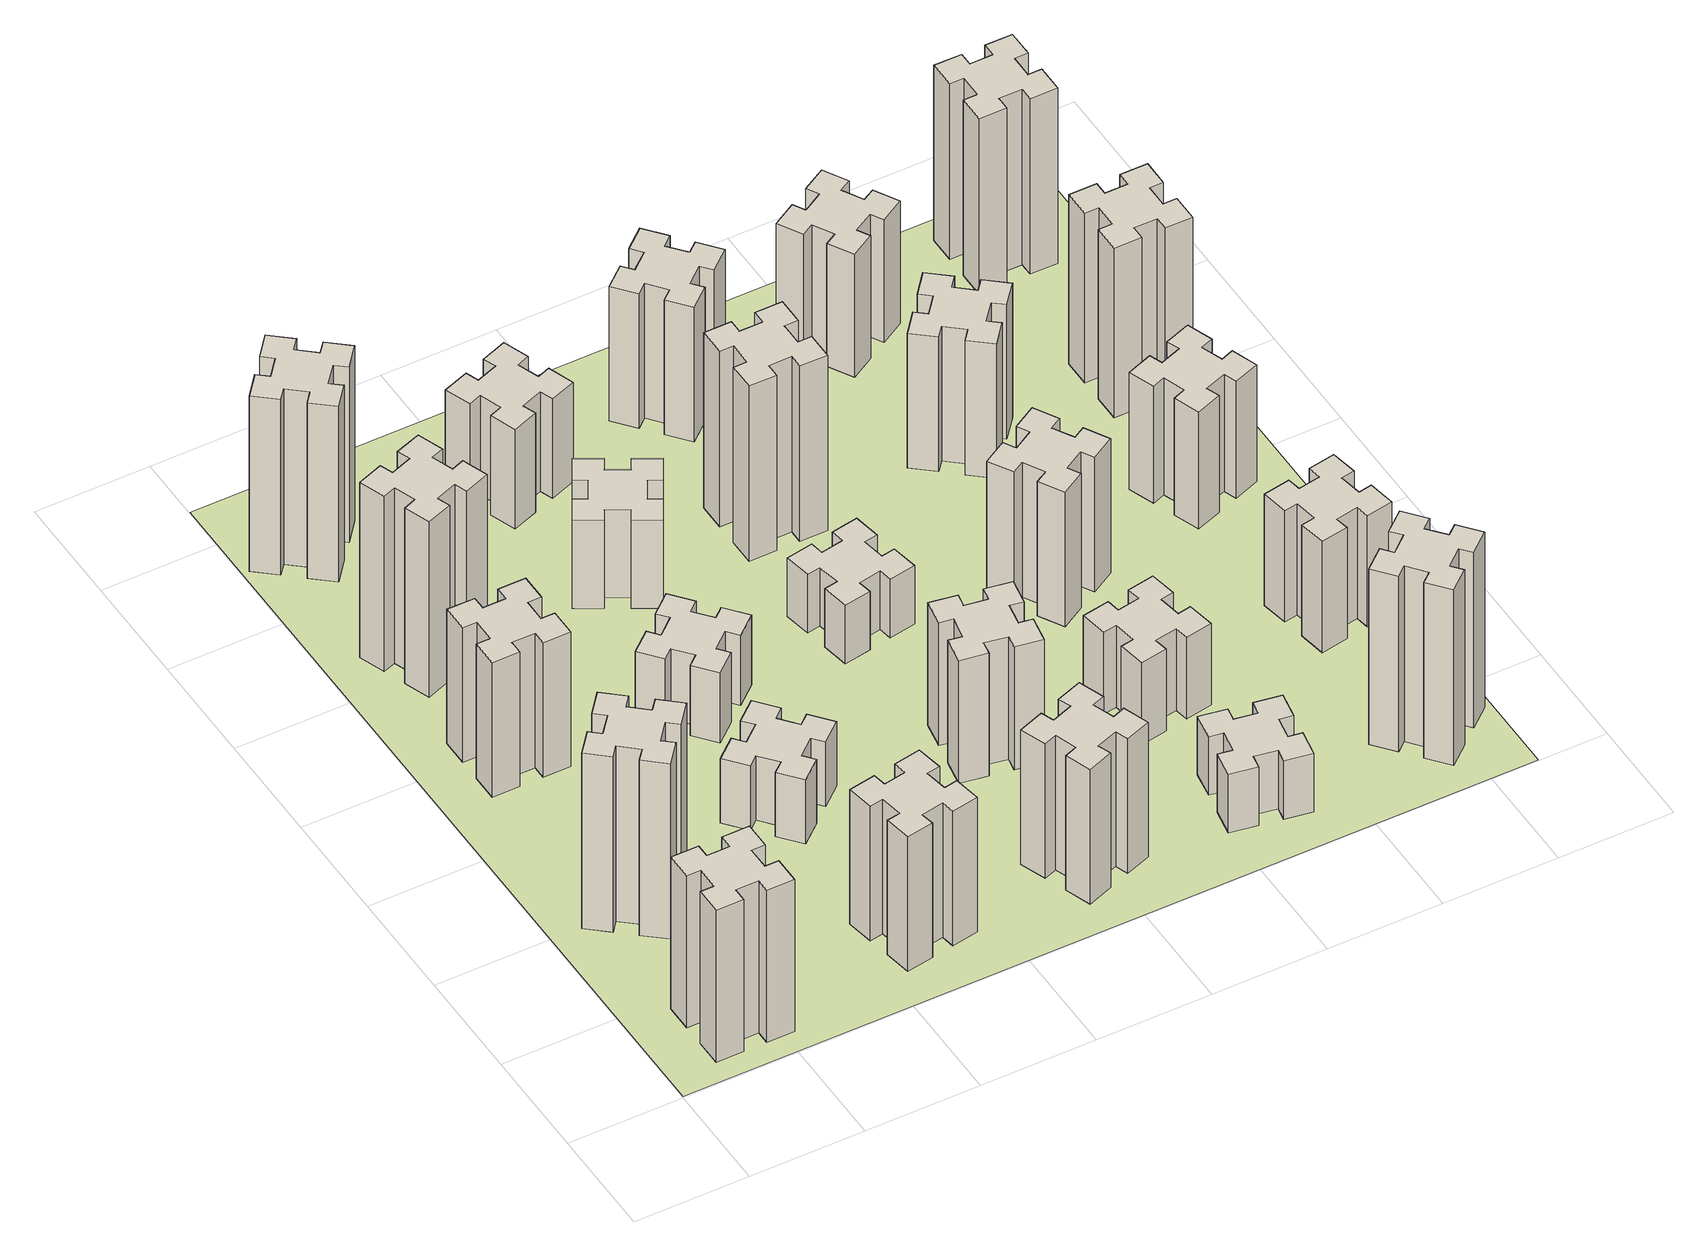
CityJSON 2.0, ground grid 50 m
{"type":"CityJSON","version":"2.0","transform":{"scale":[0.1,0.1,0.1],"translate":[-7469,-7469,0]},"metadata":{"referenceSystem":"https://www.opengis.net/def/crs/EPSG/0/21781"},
"CityObjects":{
"building1":{"type":"Building","attributes":{"class":"1000","function":"1000","usage":"1000","yearOfConstruction":2016,"roofType":"1000","measuredHeight":78,"storeysAboveGround":30,"storeysBelowGround":0},"geometry":[{"type":"Solid","lod":"1","boundaries":[[[[0,1,2,3,4,5,6,7,8,9,10,11,12,13,14,15,16,17,18,19]],[[17,16,20,21]],[[16,15,22,20]],[[15,14,23,22]],[[14,13,24,23]],[[13,12,25,24]],[[12,11,26,25]],[[11,10,27,26]],[[10,9,28,27]],[[9,8,29,28]],[[8,7,30,29]],[[7,6,31,30]],[[6,5,32,31]],[[5,4,33,32]],[[4,3,34,33]],[[3,2,35,34]],[[2,1,36,35]],[[1,0,37,36]],[[0,19,38,37]],[[19,18,39,38]],[[18,17,21,39]],[[24,25,26,27,28,29,30,31,32,33,34,35,36,37,38,39,21,20,22,23]]]]}]},
"building2":{"type":"Building","attributes":{"class":"1000","function":"1000","usage":"1000","yearOfConstruction":2016,"roofType":"1000","measuredHeight":90,"storeysAboveGround":30,"storeysBelowGround":0},"geometry":[{"type":"Solid","lod":"1","boundaries":[[[[40,41,42,43,44,45,46,47,48,49,50,51,52,53,54,55,56,57,58,59]],[[57,56,60,61]],[[56,55,62,60]],[[55,54,63,62]],[[54,53,64,63]],[[53,52,65,64]],[[52,51,66,65]],[[51,50,67,66]],[[50,49,68,67]],[[49,48,69,68]],[[48,47,70,69]],[[47,46,71,70]],[[46,45,72,71]],[[45,44,73,72]],[[44,43,74,73]],[[43,42,75,74]],[[42,41,76,75]],[[41,40,77,76]],[[40,59,78,77]],[[59,58,79,78]],[[58,57,61,79]],[[64,65,66,67,68,69,70,71,72,73,74,75,76,77,78,79,61,60,62,63]]]]}]},
"building3":{"type":"Building","attributes":{"class":"1000","function":"1000","usage":"1000","yearOfConstruction":2016,"roofType":"1000","measuredHeight":69,"storeysAboveGround":30,"storeysBelowGround":0},"geometry":[{"type":"Solid","lod":"1","boundaries":[[[[80,81,82,83,84,85,86,87,88,89,90,91,92,93,94,95,96,97,98,99]],[[97,96,100,101]],[[96,95,102,100]],[[95,94,103,102]],[[94,93,104,103]],[[93,92,105,104]],[[92,91,106,105]],[[91,90,107,106]],[[90,89,108,107]],[[89,88,109,108]],[[88,87,110,109]],[[87,86,111,110]],[[86,85,112,111]],[[85,84,113,112]],[[84,83,114,113]],[[83,82,115,114]],[[82,81,116,115]],[[81,80,117,116]],[[80,99,118,117]],[[99,98,119,118]],[[98,97,101,119]],[[104,105,106,107,108,109,110,111,112,113,114,115,116,117,118,119,101,100,102,103]]]]}]},
"building4":{"type":"Building","attributes":{"class":"1000","function":"1000","usage":"1000","yearOfConstruction":2016,"roofType":"1000","measuredHeight":90,"storeysAboveGround":30,"storeysBelowGround":0},"geometry":[{"type":"Solid","lod":"1","boundaries":[[[[120,121,122,123,124,125,126,127,128,129,130,131,132,133,134,135,136,137,138,139]],[[137,136,140,141]],[[136,135,142,140]],[[135,134,143,142]],[[134,133,144,143]],[[133,132,145,144]],[[132,131,146,145]],[[131,130,147,146]],[[130,129,148,147]],[[129,128,149,148]],[[128,127,150,149]],[[127,126,151,150]],[[126,125,152,151]],[[125,124,153,152]],[[124,123,154,153]],[[123,122,155,154]],[[122,121,156,155]],[[121,120,157,156]],[[120,139,158,157]],[[139,138,159,158]],[[138,137,141,159]],[[144,145,146,147,148,149,150,151,152,153,154,155,156,157,158,159,141,140,142,143]]]]}]},
"building5":{"type":"Building","attributes":{"class":"1000","function":"1000","usage":"1000","yearOfConstruction":2016,"roofType":"1000","measuredHeight":90,"storeysAboveGround":30,"storeysBelowGround":0},"geometry":[{"type":"Solid","lod":"1","boundaries":[[[[160,161,162,163,164,165,166,167,168,169,170,171,172,173,174,175,176,177,178,179]],[[177,176,180,181]],[[176,175,182,180]],[[175,174,183,182]],[[174,173,184,183]],[[173,172,185,184]],[[172,171,186,185]],[[171,170,187,186]],[[170,169,188,187]],[[169,168,189,188]],[[168,167,190,189]],[[167,166,191,190]],[[166,165,192,191]],[[165,164,193,192]],[[164,163,194,193]],[[163,162,195,194]],[[162,161,196,195]],[[161,160,197,196]],[[160,179,198,197]],[[179,178,199,198]],[[178,177,181,199]],[[184,185,186,187,188,189,190,191,192,193,194,195,196,197,198,199,181,180,182,183]]]]}]},
"building6":{"type":"Building","attributes":{"class":"1000","function":"1000","usage":"1000","yearOfConstruction":2016,"roofType":"1000","measuredHeight":69,"storeysAboveGround":30,"storeysBelowGround":0},"geometry":[{"type":"Solid","lod":"1","boundaries":[[[[200,201,202,203,204,205,206,207,208,209,210,211,212,213,214,215,216,217,218,219]],[[217,216,220,221]],[[216,215,222,220]],[[215,214,223,222]],[[214,213,224,223]],[[213,212,225,224]],[[212,211,226,225]],[[211,210,227,226]],[[210,209,228,227]],[[209,208,229,228]],[[208,207,230,229]],[[207,206,231,230]],[[206,205,232,231]],[[205,204,233,232]],[[204,203,234,233]],[[203,202,235,234]],[[202,201,236,235]],[[201,200,237,236]],[[200,219,238,237]],[[219,218,239,238]],[[218,217,221,239]],[[224,225,226,227,228,229,230,231,232,233,234,235,236,237,238,239,221,220,222,223]]]]}]},
"building7":{"type":"Building","attributes":{"class":"1000","function":"1000","usage":"1000","yearOfConstruction":2016,"roofType":"1000","measuredHeight":33,"storeysAboveGround":30,"storeysBelowGround":0},"geometry":[{"type":"Solid","lod":"1","boundaries":[[[[240,241,242,243,244,245,246,247,248,249,250,251,252,253,254,255,256,257,258,259]],[[257,256,260,261]],[[256,255,262,260]],[[255,254,263,262]],[[254,253,264,263]],[[253,252,265,264]],[[252,251,266,265]],[[251,250,267,266]],[[250,249,268,267]],[[249,248,269,268]],[[248,247,270,269]],[[247,246,271,270]],[[246,245,272,271]],[[245,244,273,272]],[[244,243,274,273]],[[243,242,275,274]],[[242,241,276,275]],[[241,240,277,276]],[[240,259,278,277]],[[259,258,279,278]],[[258,257,261,279]],[[264,265,266,267,268,269,270,271,272,273,274,275,276,277,278,279,261,260,262,263]]]]}]},
"building8":{"type":"Building","attributes":{"class":"1000","function":"1000","usage":"1000","yearOfConstruction":2016,"roofType":"1000","measuredHeight":36,"storeysAboveGround":30,"storeysBelowGround":0},"geometry":[{"type":"Solid","lod":"1","boundaries":[[[[280,281,282,283,284,285,286,287,288,289,290,291,292,293,294,295,296,297,298,299]],[[297,296,300,301]],[[296,295,302,300]],[[295,294,303,302]],[[294,293,304,303]],[[293,292,305,304]],[[292,291,306,305]],[[291,290,307,306]],[[290,289,308,307]],[[289,288,309,308]],[[288,287,310,309]],[[287,286,311,310]],[[286,285,312,311]],[[285,284,313,312]],[[284,283,314,313]],[[283,282,315,314]],[[282,281,316,315]],[[281,280,317,316]],[[280,299,318,317]],[[299,298,319,318]],[[298,297,301,319]],[[304,305,306,307,308,309,310,311,312,313,314,315,316,317,318,319,301,300,302,303]]]]}]},
"building9":{"type":"Building","attributes":{"class":"1000","function":"1000","usage":"1000","yearOfConstruction":2016,"roofType":"1000","measuredHeight":45,"storeysAboveGround":30,"storeysBelowGround":0},"geometry":[{"type":"Solid","lod":"1","boundaries":[[[[320,321,322,323,324,325,326,327,328,329,330,331,332,333,334,335,336,337,338,339]],[[337,336,340,341]],[[336,335,342,340]],[[335,334,343,342]],[[334,333,344,343]],[[333,332,345,344]],[[332,331,346,345]],[[331,330,347,346]],[[330,329,348,347]],[[329,328,349,348]],[[328,327,350,349]],[[327,326,351,350]],[[326,325,352,351]],[[325,324,353,352]],[[324,323,354,353]],[[323,322,355,354]],[[322,321,356,355]],[[321,320,357,356]],[[320,339,358,357]],[[339,338,359,358]],[[338,337,341,359]],[[344,345,346,347,348,349,350,351,352,353,354,355,356,357,358,359,341,340,342,343]]]]}]},
"building10":{"type":"Building","attributes":{"class":"1000","function":"1000","usage":"1000","yearOfConstruction":2016,"roofType":"1000","measuredHeight":69,"storeysAboveGround":30,"storeysBelowGround":0},"geometry":[{"type":"Solid","lod":"1","boundaries":[[[[360,361,362,363,364,365,366,367,368,369,370,371,372,373,374,375,376,377,378,379]],[[377,376,380,381]],[[376,375,382,380]],[[375,374,383,382]],[[374,373,384,383]],[[373,372,385,384]],[[372,371,386,385]],[[371,370,387,386]],[[370,369,388,387]],[[369,368,389,388]],[[368,367,390,389]],[[367,366,391,390]],[[366,365,392,391]],[[365,364,393,392]],[[364,363,394,393]],[[363,362,395,394]],[[362,361,396,395]],[[361,360,397,396]],[[360,379,398,397]],[[379,378,399,398]],[[378,377,381,399]],[[384,385,386,387,388,389,390,391,392,393,394,395,396,397,398,399,381,380,382,383]]]]}]},
"building11":{"type":"Building","attributes":{"class":"1000","function":"1000","usage":"1000","yearOfConstruction":2016,"roofType":"1000","measuredHeight":51,"storeysAboveGround":30,"storeysBelowGround":0},"geometry":[{"type":"Solid","lod":"1","boundaries":[[[[400,401,402,403,404,405,406,407,408,409,410,411,412,413,414,415,416,417,418,419]],[[417,416,420,421]],[[416,415,422,420]],[[415,414,423,422]],[[414,413,424,423]],[[413,412,425,424]],[[412,411,426,425]],[[411,410,427,426]],[[410,409,428,427]],[[409,408,429,428]],[[408,407,430,429]],[[407,406,431,430]],[[406,405,432,431]],[[405,404,433,432]],[[404,403,434,433]],[[403,402,435,434]],[[402,401,436,435]],[[401,400,437,436]],[[400,419,438,437]],[[419,418,439,438]],[[418,417,421,439]],[[424,425,426,427,428,429,430,431,432,433,434,435,436,437,438,439,421,420,422,423]]]]}]},
"building12":{"type":"Building","attributes":{"class":"1000","function":"1000","usage":"1000","yearOfConstruction":2016,"roofType":"1000","measuredHeight":63,"storeysAboveGround":30,"storeysBelowGround":0},"geometry":[{"type":"Solid","lod":"1","boundaries":[[[[440,441,442,443,444,445,446,447,448,449,450,451,452,453,454,455,456,457,458,459]],[[457,456,460,461]],[[456,455,462,460]],[[455,454,463,462]],[[454,453,464,463]],[[453,452,465,464]],[[452,451,466,465]],[[451,450,467,466]],[[450,449,468,467]],[[449,448,469,468]],[[448,447,470,469]],[[447,446,471,470]],[[446,445,472,471]],[[445,444,473,472]],[[444,443,474,473]],[[443,442,475,474]],[[442,441,476,475]],[[441,440,477,476]],[[440,459,478,477]],[[459,458,479,478]],[[458,457,461,479]],[[464,465,466,467,468,469,470,471,472,473,474,475,476,477,478,479,461,460,462,463]]]]}]},
"building13":{"type":"Building","attributes":{"class":"1000","function":"1000","usage":"1000","yearOfConstruction":2016,"roofType":"1000","measuredHeight":30,"storeysAboveGround":30,"storeysBelowGround":0},"geometry":[{"type":"Solid","lod":"1","boundaries":[[[[480,481,482,483,484,485,486,487,488,489,490,491,492,493,494,495,496,497,498,499]],[[497,496,500,501]],[[496,495,502,500]],[[495,494,503,502]],[[494,493,504,503]],[[493,492,505,504]],[[492,491,506,505]],[[491,490,507,506]],[[490,489,508,507]],[[489,488,509,508]],[[488,487,510,509]],[[487,486,511,510]],[[486,485,512,511]],[[485,484,513,512]],[[484,483,514,513]],[[483,482,515,514]],[[482,481,516,515]],[[481,480,517,516]],[[480,499,518,517]],[[499,498,519,518]],[[498,497,501,519]],[[504,505,506,507,508,509,510,511,512,513,514,515,516,517,518,519,501,500,502,503]]]]}]},
"building14":{"type":"Building","attributes":{"class":"1000","function":"1000","usage":"1000","yearOfConstruction":2016,"roofType":"1000","measuredHeight":90,"storeysAboveGround":30,"storeysBelowGround":0},"geometry":[{"type":"Solid","lod":"1","boundaries":[[[[520,521,522,523,524,525,526,527,528,529,530,531,532,533,534,535,536,537,538,539]],[[537,536,540,541]],[[536,535,542,540]],[[535,534,543,542]],[[534,533,544,543]],[[533,532,545,544]],[[532,531,546,545]],[[531,530,547,546]],[[530,529,548,547]],[[529,528,549,548]],[[528,527,550,549]],[[527,526,551,550]],[[526,525,552,551]],[[525,524,553,552]],[[524,523,554,553]],[[523,522,555,554]],[[522,521,556,555]],[[521,520,557,556]],[[520,539,558,557]],[[539,538,559,558]],[[538,537,541,559]],[[544,545,546,547,548,549,550,551,552,553,554,555,556,557,558,559,541,540,542,543]]]]}]},
"building15":{"type":"Building","attributes":{"class":"1000","function":"1000","usage":"1000","yearOfConstruction":2016,"roofType":"1000","measuredHeight":30,"storeysAboveGround":30,"storeysBelowGround":0},"geometry":[{"type":"Solid","lod":"1","boundaries":[[[[560,561,562,563,564,565,566,567,568,569,570,571,572,573,574,575,576,577,578,579]],[[577,576,580,581]],[[576,575,582,580]],[[575,574,583,582]],[[574,573,584,583]],[[573,572,585,584]],[[572,571,586,585]],[[571,570,587,586]],[[570,569,588,587]],[[569,568,589,588]],[[568,567,590,589]],[[567,566,591,590]],[[566,565,592,591]],[[565,564,593,592]],[[564,563,594,593]],[[563,562,595,594]],[[562,561,596,595]],[[561,560,597,596]],[[560,579,598,597]],[[579,578,599,598]],[[578,577,581,599]],[[584,585,586,587,588,589,590,591,592,593,594,595,596,597,598,599,581,580,582,583]]]]}]},
"building16":{"type":"Building","attributes":{"class":"1000","function":"1000","usage":"1000","yearOfConstruction":2016,"roofType":"1000","measuredHeight":69,"storeysAboveGround":30,"storeysBelowGround":0},"geometry":[{"type":"Solid","lod":"1","boundaries":[[[[600,601,602,603,604,605,606,607,608,609,610,611,612,613,614,615,616,617,618,619]],[[617,616,620,621]],[[616,615,622,620]],[[615,614,623,622]],[[614,613,624,623]],[[613,612,625,624]],[[612,611,626,625]],[[611,610,627,626]],[[610,609,628,627]],[[609,608,629,628]],[[608,607,630,629]],[[607,606,631,630]],[[606,605,632,631]],[[605,604,633,632]],[[604,603,634,633]],[[603,602,635,634]],[[602,601,636,635]],[[601,600,637,636]],[[600,619,638,637]],[[619,618,639,638]],[[618,617,621,639]],[[624,625,626,627,628,629,630,631,632,633,634,635,636,637,638,639,621,620,622,623]]]]}]},
"building17":{"type":"Building","attributes":{"class":"1000","function":"1000","usage":"1000","yearOfConstruction":2016,"roofType":"1000","measuredHeight":42,"storeysAboveGround":30,"storeysBelowGround":0},"geometry":[{"type":"Solid","lod":"1","boundaries":[[[[640,641,642,643,644,645,646,647,648,649,650,651,652,653,654,655,656,657,658,659]],[[657,656,660,661]],[[656,655,662,660]],[[655,654,663,662]],[[654,653,664,663]],[[653,652,665,664]],[[652,651,666,665]],[[651,650,667,666]],[[650,649,668,667]],[[649,648,669,668]],[[648,647,670,669]],[[647,646,671,670]],[[646,645,672,671]],[[645,644,673,672]],[[644,643,674,673]],[[643,642,675,674]],[[642,641,676,675]],[[641,640,677,676]],[[640,659,678,677]],[[659,658,679,678]],[[658,657,661,679]],[[664,665,666,667,668,669,670,671,672,673,674,675,676,677,678,679,661,660,662,663]]]]}]},
"building18":{"type":"Building","attributes":{"class":"1000","function":"1000","usage":"1000","yearOfConstruction":2016,"roofType":"1000","measuredHeight":69,"storeysAboveGround":30,"storeysBelowGround":0},"geometry":[{"type":"Solid","lod":"1","boundaries":[[[[680,681,682,683,684,685,686,687,688,689,690,691,692,693,694,695,696,697,698,699]],[[697,696,700,701]],[[696,695,702,700]],[[695,694,703,702]],[[694,693,704,703]],[[693,692,705,704]],[[692,691,706,705]],[[691,690,707,706]],[[690,689,708,707]],[[689,688,709,708]],[[688,687,710,709]],[[687,686,711,710]],[[686,685,712,711]],[[685,684,713,712]],[[684,683,714,713]],[[683,682,715,714]],[[682,681,716,715]],[[681,680,717,716]],[[680,699,718,717]],[[699,698,719,718]],[[698,697,701,719]],[[704,705,706,707,708,709,710,711,712,713,714,715,716,717,718,719,701,700,702,703]]]]}]},
"building19":{"type":"Building","attributes":{"class":"1000","function":"1000","usage":"1000","yearOfConstruction":2016,"roofType":"1000","measuredHeight":69,"storeysAboveGround":30,"storeysBelowGround":0},"geometry":[{"type":"Solid","lod":"1","boundaries":[[[[720,721,722,723,724,725,726,727,728,729,730,731,732,733,734,735,736,737,738,739]],[[737,736,740,741]],[[736,735,742,740]],[[735,734,743,742]],[[734,733,744,743]],[[733,732,745,744]],[[732,731,746,745]],[[731,730,747,746]],[[730,729,748,747]],[[729,728,749,748]],[[728,727,750,749]],[[727,726,751,750]],[[726,725,752,751]],[[725,724,753,752]],[[724,723,754,753]],[[723,722,755,754]],[[722,721,756,755]],[[721,720,757,756]],[[720,739,758,757]],[[739,738,759,758]],[[738,737,741,759]],[[744,745,746,747,748,749,750,751,752,753,754,755,756,757,758,759,741,740,742,743]]]]}]},
"building20":{"type":"Building","attributes":{"class":"1000","function":"1000","usage":"1000","yearOfConstruction":2016,"roofType":"1000","measuredHeight":90,"storeysAboveGround":30,"storeysBelowGround":0},"geometry":[{"type":"Solid","lod":"1","boundaries":[[[[760,761,762,763,764,765,766,767,768,769,770,771,772,773,774,775,776,777,778,779]],[[777,776,780,781]],[[776,775,782,780]],[[775,774,783,782]],[[774,773,784,783]],[[773,772,785,784]],[[772,771,786,785]],[[771,770,787,786]],[[770,769,788,787]],[[769,768,789,788]],[[768,767,790,789]],[[767,766,791,790]],[[766,765,792,791]],[[765,764,793,792]],[[764,763,794,793]],[[763,762,795,794]],[[762,761,796,795]],[[761,760,797,796]],[[760,779,798,797]],[[779,778,799,798]],[[778,777,781,799]],[[784,785,786,787,788,789,790,791,792,793,794,795,796,797,798,799,781,780,782,783]]]]}]},
"building21":{"type":"Building","attributes":{"class":"1000","function":"1000","usage":"1000","yearOfConstruction":2016,"roofType":"1000","measuredHeight":63,"storeysAboveGround":30,"storeysBelowGround":0},"geometry":[{"type":"Solid","lod":"1","boundaries":[[[[800,801,802,803,804,805,806,807,808,809,810,811,812,813,814,815,816,817,818,819]],[[817,816,820,821]],[[816,815,822,820]],[[815,814,823,822]],[[814,813,824,823]],[[813,812,825,824]],[[812,811,826,825]],[[811,810,827,826]],[[810,809,828,827]],[[809,808,829,828]],[[808,807,830,829]],[[807,806,831,830]],[[806,805,832,831]],[[805,804,833,832]],[[804,803,834,833]],[[803,802,835,834]],[[802,801,836,835]],[[801,800,837,836]],[[800,819,838,837]],[[819,818,839,838]],[[818,817,821,839]],[[824,825,826,827,828,829,830,831,832,833,834,835,836,837,838,839,821,820,822,823]]]]}]},
"building22":{"type":"Building","attributes":{"class":"1000","function":"1000","usage":"1000","yearOfConstruction":2016,"roofType":"1000","measuredHeight":57,"storeysAboveGround":30,"storeysBelowGround":0},"geometry":[{"type":"Solid","lod":"1","boundaries":[[[[840,841,842,843,844,845,846,847,848,849,850,851,852,853,854,855,856,857,858,859]],[[857,856,860,861]],[[856,855,862,860]],[[855,854,863,862]],[[854,853,864,863]],[[853,852,865,864]],[[852,851,866,865]],[[851,850,867,866]],[[850,849,868,867]],[[849,848,869,868]],[[848,847,870,869]],[[847,846,871,870]],[[846,845,872,871]],[[845,844,873,872]],[[844,843,874,873]],[[843,842,875,874]],[[842,841,876,875]],[[841,840,877,876]],[[840,859,878,877]],[[859,858,879,878]],[[858,857,861,879]],[[864,865,866,867,868,869,870,871,872,873,874,875,876,877,878,879,861,860,862,863]]]]}]},
"building23":{"type":"Building","attributes":{"class":"1000","function":"1000","usage":"1000","yearOfConstruction":2016,"roofType":"1000","measuredHeight":60,"storeysAboveGround":30,"storeysBelowGround":0},"geometry":[{"type":"Solid","lod":"1","boundaries":[[[[880,881,882,883,884,885,886,887,888,889,890,891,892,893,894,895,896,897,898,899]],[[897,896,900,901]],[[896,895,902,900]],[[895,894,903,902]],[[894,893,904,903]],[[893,892,905,904]],[[892,891,906,905]],[[891,890,907,906]],[[890,889,908,907]],[[889,888,909,908]],[[888,887,910,909]],[[887,886,911,910]],[[886,885,912,911]],[[885,884,913,912]],[[884,883,914,913]],[[883,882,915,914]],[[882,881,916,915]],[[881,880,917,916]],[[880,899,918,917]],[[899,898,919,918]],[[898,897,901,919]],[[904,905,906,907,908,909,910,911,912,913,914,915,916,917,918,919,901,900,902,903]]]]}]},
"building24":{"type":"Building","attributes":{"class":"1000","function":"1000","usage":"1000","yearOfConstruction":2016,"roofType":"1000","measuredHeight":87,"storeysAboveGround":30,"storeysBelowGround":0},"geometry":[{"type":"Solid","lod":"1","boundaries":[[[[920,921,922,923,924,925,926,927,928,929,930,931,932,933,934,935,936,937,938,939]],[[937,936,940,941]],[[936,935,942,940]],[[935,934,943,942]],[[934,933,944,943]],[[933,932,945,944]],[[932,931,946,945]],[[931,930,947,946]],[[930,929,948,947]],[[929,928,949,948]],[[928,927,950,949]],[[927,926,951,950]],[[926,925,952,951]],[[925,924,953,952]],[[924,923,954,953]],[[923,922,955,954]],[[922,921,956,955]],[[921,920,957,956]],[[920,939,958,957]],[[939,938,959,958]],[[938,937,941,959]],[[944,945,946,947,948,949,950,951,952,953,954,955,956,957,958,959,941,940,942,943]]]]}]},
"building25":{"type":"Building","attributes":{"class":"1000","function":"1000","usage":"1000","yearOfConstruction":2016,"roofType":"1000","measuredHeight":90,"storeysAboveGround":30,"storeysBelowGround":0},"geometry":[{"type":"Solid","lod":"1","boundaries":[[[[960,961,962,963,964,965,966,967,968,969,970,971,972,973,974,975,976,977,978,979]],[[977,976,980,981]],[[976,975,982,980]],[[975,974,983,982]],[[974,973,984,983]],[[973,972,985,984]],[[972,971,986,985]],[[971,970,987,986]],[[970,969,988,987]],[[969,968,989,988]],[[968,967,990,989]],[[967,966,991,990]],[[966,965,992,991]],[[965,964,993,992]],[[964,963,994,993]],[[963,962,995,994]],[[962,961,996,995]],[[961,960,997,996]],[[960,979,998,997]],[[979,978,999,998]],[[978,977,981,999]],[[984,985,986,987,988,989,990,991,992,993,994,995,996,997,998,999,981,980,982,983]]]]}]},
"landuse1":{"type":"LandUse","attributes":{"name":"plot1","function":"1010"},"geometry":[{"type":"MultiSurface","lod":"1","boundaries":[[[1000,1001,1002,1003]]]}]}
},
"vertices":[
[485,225,0],[485,325,0],[545,325,0],[545,445,0],[425,445,0],[425,385,0],[325,385,0],[325,445,0],[205,445,0],[205,325,0],[265,325,0],[265,225,0],[205,225,0],[205,105,0],[325,105,0],[325,165,0],[425,165,0],[425,105,0],[545,105,0],[545,225,0],[425,165,780],[425,105,780],[325,165,780],[325,105,780],[205,105,780],[205,225,780],[265,225,780],[265,325,780],[205,325,780],[205,445,780],[325,445,780],[325,385,780],[425,385,780],[425,445,780],[545,445,780],[545,325,780],[485,325,780],[485,225,780],[545,225,780],[545,105,780],
[484,1067,0],[408,1132,0],[446,1178,0],[354,1255,0],[277,1163,0],[323,1124,0],[259,1048,0],[213,1086,0],[136,994,0],[228,917,0],[266,963,0],[343,899,0],[304,853,0],[396,776,0],[473,868,0],[427,906,0],[492,983,0],[538,944,0],[615,1036,0],[523,1113,0],[492,983,900],[538,944,900],[427,906,900],[473,868,900],[396,776,900],[304,853,900],[343,899,900],[266,963,900],[228,917,900],[136,994,900],[213,1086,900],[259,1048,900],[323,1124,900],[277,1163,900],[354,1255,900],[446,1178,900],[408,1132,900],[484,1067,900],[523,1113,900],[615,1036,900],
[425,2065,0],[325,2065,0],[325,2125,0],[205,2125,0],[205,2005,0],[265,2005,0],[265,1905,0],[205,1905,0],[205,1785,0],[325,1785,0],[325,1845,0],[425,1845,0],[425,1785,0],[545,1785,0],[545,1905,0],[485,1905,0],[485,2005,0],[545,2005,0],[545,2125,0],[425,2125,0],[485,2005,690],[545,2005,690],[485,1905,690],[545,1905,690],[545,1785,690],[425,1785,690],[425,1845,690],[325,1845,690],[325,1785,690],[205,1785,690],[205,1905,690],[265,1905,690],[265,2005,690],[205,2005,690],[205,2125,690],[325,2125,690],[325,2065,690],[425,2065,690],[425,2125,690],[545,2125,690],
[385,2716,0],[291,2682,0],[270,2738,0],[157,2697,0],[199,2584,0],[255,2605,0],[289,2511,0],[233,2490,0],[274,2377,0],[387,2419,0],[366,2475,0],[460,2509,0],[480,2453,0],[593,2494,0],[552,2607,0],[496,2586,0],[462,2680,0],[518,2700,0],[477,2813,0],[364,2772,0],[462,2680,900],[518,2700,900],[496,2586,900],[552,2607,900],[593,2494,900],[480,2453,900],[460,2509,900],[366,2475,900],[387,2419,900],[274,2377,900],[233,2490,900],[289,2511,900],[255,2605,900],[199,2584,900],[157,2697,900],[270,2738,900],[291,2682,900],[385,2716,900],[364,2772,900],[477,2813,900],
[384,3387,0],[308,3452,0],[346,3498,0],[254,3575,0],[177,3483,0],[223,3444,0],[159,3368,0],[113,3406,0],[36,3314,0],[128,3237,0],[166,3283,0],[243,3219,0],[204,3173,0],[296,3096,0],[373,3188,0],[327,3226,0],[392,3303,0],[438,3264,0],[515,3356,0],[423,3433,0],[392,3303,900],[438,3264,900],[327,3226,900],[373,3188,900],[296,3096,900],[204,3173,900],[243,3219,900],[166,3283,900],[128,3237,900],[36,3314,900],[113,3406,900],[159,3368,900],[223,3444,900],[177,3483,900],[254,3575,900],[346,3498,900],[308,3452,900],[384,3387,900],[423,3433,900],[515,3356,900],
[1332,345,0],[1315,444,0],[1374,454,0],[1353,572,0],[1235,551,0],[1245,492,0],[1147,475,0],[1137,534,0],[1018,513,0],[1039,395,0],[1098,405,0],[1116,307,0],[1057,297,0],[1077,178,0],[1196,199,0],[1185,258,0],[1284,276,0],[1294,217,0],[1412,237,0],[1391,356,0],[1284,276,690],[1294,217,690],[1185,258,690],[1196,199,690],[1077,178,690],[1057,297,690],[1116,307,690],[1098,405,690],[1039,395,690],[1018,513,690],[1137,534,690],[1147,475,690],[1245,492,690],[1235,551,690],[1353,572,690],[1374,454,690],[1315,444,690],[1332,345,690],[1391,356,690],[1412,237,690],
[1083,1332,0],[1006,1267,0],[968,1313,0],[876,1236,0],[953,1144,0],[999,1183,0],[1063,1106,0],[1017,1068,0],[1094,976,0],[1186,1053,0],[1148,1099,0],[1224,1163,0],[1263,1117,0],[1355,1194,0],[1278,1286,0],[1232,1248,0],[1167,1324,0],[1213,1363,0],[1136,1455,0],[1044,1378,0],[1167,1324,330],[1213,1363,330],[1232,1248,330],[1278,1286,330],[1355,1194,330],[1263,1117,330],[1224,1163,330],[1148,1099,330],[1186,1053,330],[1094,976,330],[1017,1068,330],[1063,1106,330],[999,1183,330],[953,1144,330],[876,1236,330],[968,1313,330],[1006,1267,330],[1083,1332,330],[1044,1378,330],[1136,1455,330],
[1083,1972,0],[1006,1907,0],[968,1953,0],[876,1876,0],[953,1784,0],[999,1823,0],[1063,1746,0],[1017,1708,0],[1094,1616,0],[1186,1693,0],[1148,1739,0],[1224,1803,0],[1263,1757,0],[1355,1834,0],[1278,1926,0],[1232,1888,0],[1167,1964,0],[1213,2003,0],[1136,2095,0],[1044,2018,0],[1167,1964,360],[1213,2003,360],[1232,1888,360],[1278,1926,360],[1355,1834,360],[1263,1757,360],[1224,1803,360],[1148,1739,360],[1186,1693,360],[1094,1616,360],[1017,1708,360],[1063,1746,360],[999,1823,360],[953,1784,360],[876,1876,360],[968,1953,360],[1006,1907,360],[1083,1972,360],[1044,2018,360],[1136,2095,360],
[1117,2525,0],[1204,2475,0],[1174,2423,0],[1278,2363,0],[1338,2467,0],[1286,2497,0],[1336,2584,0],[1388,2554,0],[1448,2658,0],[1344,2718,0],[1314,2666,0],[1227,2716,0],[1257,2768,0],[1153,2828,0],[1093,2724,0],[1145,2694,0],[1095,2607,0],[1043,2637,0],[983,2533,0],[1087,2473,0],[1095,2607,450],[1043,2637,450],[1145,2694,450],[1093,2724,450],[1153,2828,450],[1257,2768,450],[1227,2716,450],[1314,2666,450],[1344,2718,450],[1448,2658,450],[1388,2554,450],[1336,2584,450],[1286,2497,450],[1338,2467,450],[1278,2363,450],[1174,2423,450],[1204,2475,450],[1117,2525,450],[1087,2473,450],[983,2533,450],
[1965,496,0],[1871,462,0],[1850,518,0],[1737,477,0],[1779,364,0],[1835,385,0],[1869,291,0],[1813,270,0],[1854,157,0],[1967,199,0],[1946,255,0],[2040,289,0],[2060,233,0],[2173,274,0],[2132,387,0],[2076,366,0],[2042,460,0],[2098,480,0],[2057,593,0],[1944,552,0],[2042,460,690],[2098,480,690],[2076,366,690],[2132,387,690],[2173,274,690],[2060,233,690],[2040,289,690],[1946,255,690],[1967,199,690],[1854,157,690],[1813,270,690],[1869,291,690],[1835,385,690],[1779,364,690],[1737,477,690],[1850,518,690],[1871,462,690],[1965,496,690],[1944,552,690],[2057,593,690],
[1125,3356,0],[1031,3322,0],[1010,3378,0],[897,3337,0],[939,3224,0],[995,3245,0],[1029,3151,0],[973,3130,0],[1014,3017,0],[1127,3059,0],[1106,3115,0],[1200,3149,0],[1220,3093,0],[1333,3134,0],[1292,3247,0],[1236,3226,0],[1202,3320,0],[1258,3340,0],[1217,3453,0],[1104,3412,0],[1202,3320,510],[1258,3340,510],[1236,3226,510],[1292,3247,510],[1333,3134,510],[1220,3093,510],[1200,3149,510],[1106,3115,510],[1127,3059,510],[1014,3017,510],[973,3130,510],[1029,3151,510],[995,3245,510],[939,3224,510],[897,3337,510],[1010,3378,510],[1031,3322,510],[1125,3356,510],[1104,3412,510],[1217,3453,510],
[2055,1047,0],[2072,1145,0],[2131,1135,0],[2152,1253,0],[2034,1274,0],[2024,1215,0],[1925,1232,0],[1936,1291,0],[1817,1312,0],[1797,1194,0],[1856,1184,0],[1838,1085,0],[1779,1096,0],[1758,977,0],[1877,957,0],[1887,1016,0],[1985,998,0],[1975,939,0],[2093,918,0],[2114,1037,0],[1985,998,630],[1975,939,630],[1887,1016,630],[1877,957,630],[1758,977,630],[1779,1096,630],[1838,1085,630],[1856,1184,630],[1797,1194,630],[1817,1312,630],[1936,1291,630],[1925,1232,630],[2024,1215,630],[2034,1274,630],[2152,1253,630],[2131,1135,630],[2072,1145,630],[2055,1047,630],[2114,1037,630],[2093,918,630],
[1972,1925,0],[1955,2024,0],[2014,2034,0],[1993,2152,0],[1875,2131,0],[1885,2072,0],[1787,2055,0],[1777,2114,0],[1658,2093,0],[1679,1975,0],[1738,1985,0],[1756,1887,0],[1697,1877,0],[1717,1758,0],[1836,1779,0],[1825,1838,0],[1924,1856,0],[1934,1797,0],[2052,1817,0],[2031,1936,0],[1924,1856,300],[1934,1797,300],[1825,1838,300],[1836,1779,300],[1717,1758,300],[1697,1877,300],[1756,1887,300],[1738,1985,300],[1679,1975,300],[1658,2093,300],[1777,2114,300],[1787,2055,300],[1885,2072,300],[1875,2131,300],[1993,2152,300],[2014,2034,300],[1955,2024,300],[1972,1925,300],[2031,1936,300],[2052,1817,300],
[1905,2705,0],[1805,2705,0],[1805,2765,0],[1685,2765,0],[1685,2645,0],[1745,2645,0],[1745,2545,0],[1685,2545,0],[1685,2425,0],[1805,2425,0],[1805,2485,0],[1905,2485,0],[1905,2425,0],[2025,2425,0],[2025,2545,0],[1965,2545,0],[1965,2645,0],[2025,2645,0],[2025,2765,0],[1905,2765,0],[1965,2645,900],[2025,2645,900],[1965,2545,900],[2025,2545,900],[2025,2425,900],[1905,2425,900],[1905,2485,900],[1805,2485,900],[1805,2425,900],[1685,2425,900],[1685,2545,900],[1745,2545,900],[1745,2645,900],[1685,2645,900],[1685,2765,900],[1805,2765,900],[1805,2705,900],[1905,2705,900],[1905,2765,900],[2025,2765,900],
[2596,444,0],[2578,345,0],[2519,356,0],[2498,237,0],[2617,217,0],[2627,276,0],[2725,258,0],[2715,199,0],[2833,178,0],[2854,297,0],[2795,307,0],[2812,405,0],[2871,395,0],[2892,513,0],[2774,534,0],[2764,475,0],[2665,492,0],[2676,551,0],[2557,572,0],[2537,454,0],[2665,492,300],[2676,551,300],[2764,475,300],[2774,534,300],[2892,513,300],[2871,395,300],[2812,405,300],[2795,307,300],[2854,297,300],[2833,178,300],[2715,199,300],[2725,258,300],[2627,276,300],[2617,217,300],[2498,237,300],[2519,356,300],[2578,345,300],[2596,444,300],[2537,454,300],[2557,572,300],
[1888,3219,0],[1964,3283,0],[2003,3237,0],[2095,3314,0],[2018,3406,0],[1972,3368,0],[1907,3444,0],[1953,3483,0],[1876,3575,0],[1784,3498,0],[1823,3452,0],[1746,3387,0],[1708,3433,0],[1616,3356,0],[1693,3264,0],[1739,3303,0],[1803,3226,0],[1757,3188,0],[1834,3096,0],[1926,3173,0],[1803,3226,690],[1757,3188,690],[1739,3303,690],[1693,3264,690],[1616,3356,690],[1708,3433,690],[1746,3387,690],[1823,3452,690],[1784,3498,690],[1876,3575,690],[1953,3483,690],[1907,3444,690],[1972,3368,690],[2018,3406,690],[2095,3314,690],[2003,3237,690],[1964,3283,690],[1888,3219,690],[1926,3173,690],[1834,3096,690],
[2625,1132,0],[2527,1115,0],[2517,1174,0],[2398,1153,0],[2419,1035,0],[2478,1045,0],[2496,947,0],[2437,937,0],[2457,818,0],[2576,839,0],[2565,898,0],[2664,916,0],[2674,857,0],[2792,877,0],[2771,996,0],[2712,985,0],[2695,1084,0],[2754,1094,0],[2733,1212,0],[2615,1191,0],[2695,1084,420],[2754,1094,420],[2712,985,420],[2771,996,420],[2792,877,420],[2674,857,420],[2664,916,420],[2565,898,420],[2576,839,420],[2457,818,420],[2437,937,420],[2496,947,420],[2478,1045,420],[2419,1035,420],[2398,1153,420],[2517,1174,420],[2527,1115,420],[2625,1132,420],[2615,1191,420],[2733,1212,420],
[2475,1744,0],[2525,1657,0],[2473,1627,0],[2533,1523,0],[2637,1583,0],[2607,1635,0],[2694,1685,0],[2724,1633,0],[2828,1693,0],[2768,1797,0],[2716,1767,0],[2666,1854,0],[2718,1884,0],[2658,1988,0],[2554,1928,0],[2584,1876,0],[2497,1826,0],[2467,1878,0],[2363,1818,0],[2423,1714,0],[2497,1826,690],[2467,1878,690],[2584,1876,690],[2554,1928,690],[2658,1988,690],[2718,1884,690],[2666,1854,690],[2716,1767,690],[2768,1797,690],[2828,1693,690],[2724,1633,690],[2694,1685,690],[2607,1635,690],[2637,1583,690],[2533,1523,690],[2473,1627,690],[2525,1657,690],[2475,1744,690],[2423,1714,690],[2363,1818,690],
[2804,2647,0],[2728,2712,0],[2766,2758,0],[2674,2835,0],[2597,2743,0],[2643,2704,0],[2579,2628,0],[2533,2666,0],[2456,2574,0],[2548,2497,0],[2586,2543,0],[2663,2479,0],[2624,2433,0],[2716,2356,0],[2793,2448,0],[2747,2486,0],[2812,2563,0],[2858,2524,0],[2935,2616,0],[2843,2693,0],[2812,2563,690],[2858,2524,690],[2747,2486,690],[2793,2448,690],[2716,2356,690],[2624,2433,690],[2663,2479,690],[2586,2543,690],[2548,2497,690],[2456,2574,690],[2533,2666,690],[2579,2628,690],[2643,2704,690],[2597,2743,690],[2674,2835,690],[2766,2758,690],[2728,2712,690],[2804,2647,690],[2843,2693,690],[2935,2616,690],
[3468,259,0],[3544,323,0],[3583,277,0],[3675,354,0],[3598,446,0],[3552,408,0],[3487,484,0],[3533,523,0],[3456,615,0],[3364,538,0],[3403,492,0],[3326,427,0],[3288,473,0],[3196,396,0],[3273,304,0],[3319,343,0],[3383,266,0],[3337,228,0],[3414,136,0],[3506,213,0],[3383,266,900],[3337,228,900],[3319,343,900],[3273,304,900],[3196,396,900],[3288,473,900],[3326,427,900],[3403,492,900],[3364,538,900],[3456,615,900],[3533,523,900],[3487,484,900],[3552,408,900],[3598,446,900],[3675,354,900],[3583,277,900],[3544,323,900],[3468,259,900],[3506,213,900],[3414,136,900],
[2716,3347,0],[2666,3434,0],[2718,3464,0],[2658,3568,0],[2554,3508,0],[2584,3456,0],[2497,3406,0],[2467,3458,0],[2363,3398,0],[2423,3294,0],[2475,3324,0],[2525,3237,0],[2473,3207,0],[2533,3103,0],[2637,3163,0],[2607,3215,0],[2694,3265,0],[2724,3213,0],[2828,3273,0],[2768,3377,0],[2694,3265,630],[2724,3213,630],[2607,3215,630],[2637,3163,630],[2533,3103,630],[2473,3207,630],[2525,3237,630],[2475,3324,630],[2423,3294,630],[2363,3398,630],[2467,3458,630],[2497,3406,630],[2584,3456,630],[2554,3508,630],[2658,3568,630],[2718,3464,630],[2666,3434,630],[2716,3347,630],[2768,3377,630],[2828,3273,630],
[3465,1232,0],[3367,1215,0],[3357,1274,0],[3238,1253,0],[3259,1135,0],[3318,1145,0],[3336,1047,0],[3277,1037,0],[3297,918,0],[3416,939,0],[3405,998,0],[3504,1016,0],[3514,957,0],[3632,977,0],[3611,1096,0],[3552,1085,0],[3535,1184,0],[3594,1194,0],[3573,1312,0],[3455,1291,0],[3535,1184,570],[3594,1194,570],[3552,1085,570],[3611,1096,570],[3632,977,570],[3514,957,570],[3504,1016,570],[3405,998,570],[3416,939,570],[3297,918,570],[3277,1037,570],[3336,1047,570],[3318,1145,570],[3259,1135,570],[3238,1253,570],[3357,1274,570],[3367,1215,570],[3465,1232,570],[3455,1291,570],[3573,1312,570],
[3215,1965,0],[3249,1871,0],[3193,1850,0],[3234,1737,0],[3347,1779,0],[3326,1835,0],[3420,1869,0],[3440,1813,0],[3553,1854,0],[3512,1967,0],[3456,1946,0],[3422,2040,0],[3478,2060,0],[3437,2173,0],[3324,2132,0],[3345,2076,0],[3251,2042,0],[3230,2098,0],[3117,2057,0],[3159,1944,0],[3251,2042,600],[3230,2098,600],[3345,2076,600],[3324,2132,600],[3437,2173,600],[3478,2060,600],[3422,2040,600],[3456,1946,600],[3512,1967,600],[3553,1854,600],[3440,1813,600],[3420,1869,600],[3326,1835,600],[3347,1779,600],[3234,1737,600],[3193,1850,600],[3249,1871,600],[3215,1965,600],[3159,1944,600],[3117,2057,600],
[3485,2705,0],[3385,2705,0],[3385,2765,0],[3265,2765,0],[3265,2645,0],[3325,2645,0],[3325,2545,0],[3265,2545,0],[3265,2425,0],[3385,2425,0],[3385,2485,0],[3485,2485,0],[3485,2425,0],[3605,2425,0],[3605,2545,0],[3545,2545,0],[3545,2645,0],[3605,2645,0],[3605,2765,0],[3485,2765,0],[3545,2645,870],[3605,2645,870],[3545,2545,870],[3605,2545,870],[3605,2425,870],[3485,2425,870],[3485,2485,870],[3385,2485,870],[3385,2425,870],[3265,2425,870],[3265,2545,870],[3325,2545,870],[3325,2645,870],[3265,2645,870],[3265,2765,870],[3385,2765,870],[3385,2705,870],[3485,2705,870],[3485,2765,870],[3605,2765,870],
[3285,3325,0],[3385,3325,0],[3385,3265,0],[3505,3265,0],[3505,3385,0],[3445,3385,0],[3445,3485,0],[3505,3485,0],[3505,3605,0],[3385,3605,0],[3385,3545,0],[3285,3545,0],[3285,3605,0],[3165,3605,0],[3165,3485,0],[3225,3485,0],[3225,3385,0],[3165,3385,0],[3165,3265,0],[3285,3265,0],[3225,3385,900],[3165,3385,900],[3225,3485,900],[3165,3485,900],[3165,3605,900],[3285,3605,900],[3285,3545,900],[3385,3545,900],[3385,3605,900],[3505,3605,900],[3505,3485,900],[3445,3485,900],[3445,3385,900],[3505,3385,900],[3505,3265,900],[3385,3265,900],[3385,3325,900],[3285,3325,900],[3285,3265,900],[3165,3265,900],
[5,3705,0],[3705,3705,0],[3705,5,0],[5,5,0]
]}
